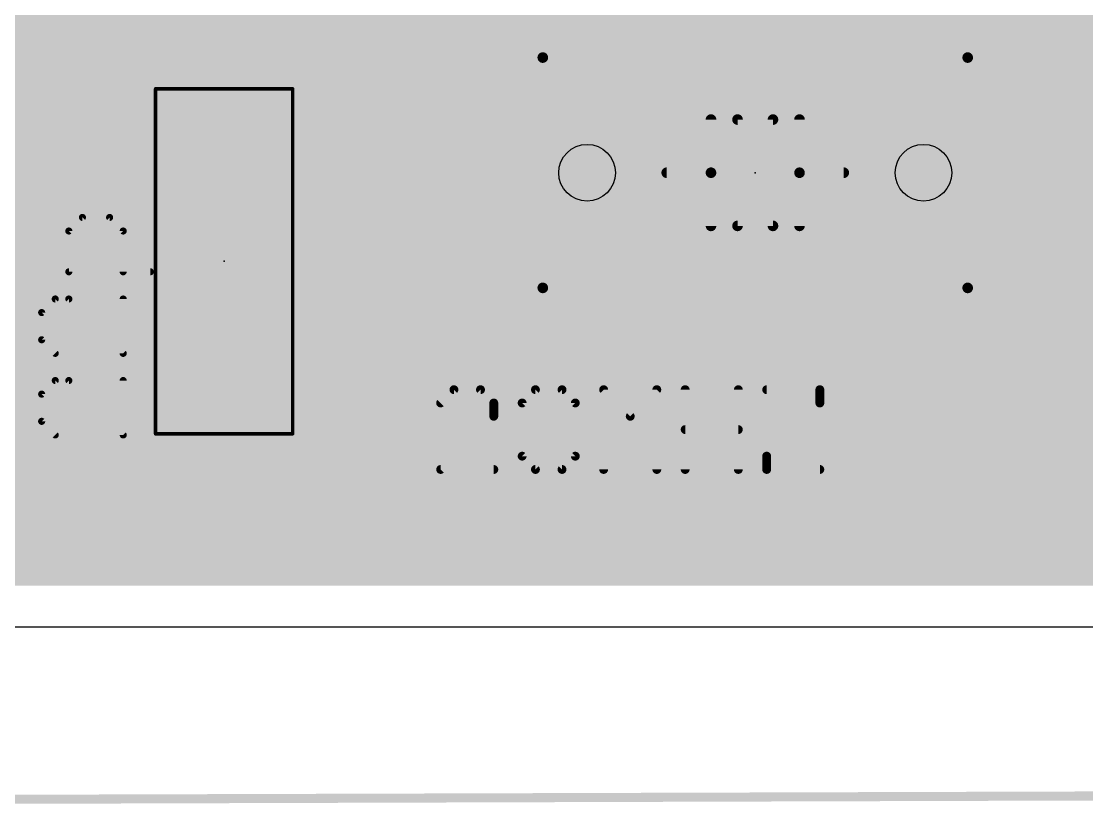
# Model space of a CAD drawing. Extents: x -4.6 to 54.3, y -4.7 to 51.3.
# Drawn here: x 4.08 to 19.36, y -2.71 to 8.52 of the extents above; entities that cross this region are included whole.
import ezdxf

# ---------------------------------------------------------------- set-up
doc = ezdxf.new("R2010")
doc.units = 0
for name, color, linetype in [('1', 22, 'CONTINUOUS'), ('16', 175, 'CONTINUOUS'), ('17', 82, 'CONTINUOUS'), ('20', 7, 'CONTINUOUS'), ('21', 253, 'CONTINUOUS'), ('23', 7, 'CONTINUOUS'), ('27', 253, 'CONTINUOUS'), ('30', 253, 'CONTINUOUS'), ('31', 253, 'CONTINUOUS'), ('39', 22, 'CONTINUOUS'), ('43', 82, 'CONTINUOUS'), ('44', 253, 'CONTINUOUS')]:
    doc.layers.add(name, color=color, linetype=linetype)

# ---------------------------------------------------------------- blocks, each defined once
blk = doc.blocks.new('RECT')
blk.add_solid([(-0.5, -0.5), (0.5, -0.5), (-0.5, 0.5), (0.5, 0.5)])
blk = doc.blocks.new('ROUNDP')
at = {"const_width": 0.5}
blk.add_lwpolyline([(0, -0.25, 1), (0, 0.25, 1), (0, -0.25)], format="xyb", dxfattribs=at)

msp = doc.modelspace()

# ---------------------------------------------------------------- linework, layer by layer
at = {"layer": '1'}
for points, const_width in [([(14.605, 6.35), (10.795, 10.16)], 0.4064), ([(14.8251, 6.8814), (11.9001, 9.8064)], 0.4064), ([(10.5749, 9.6286), (14.3849, 5.8186)], 0.4064), ([(12.0089, 7.2846), (10.1199, 9.1736)], 0.4064), ([(7.115, 6.48), (9.5885, 8.9535)], 0.4064), ([(8.255, 8.89), (7.62, 8.255)], 0.4064), ([(12.192, 6.35), (9.5885, 8.9535)], 0.4064), ([(10.7591, 8.5344), (11.6691, 8.5344)], 0.4064), ([(13.1721, 8.5344), (21.6441, 8.5344)], 0.4064), ([(4.445, 8.255), (3.81, 7.62)], 0.4064), ([(7.62, 8.255), (4.445, 8.255)], 0.4064), ([(8.2132, 6.8267), (9.5885, 8.202)], 0.4064), ([(9.5145, 8.128), (9.6625, 8.128)], 0.4064), ([(9.5885, 8.202), (11.2574, 6.5331)], 0.4064), ([(11.1655, 8.128), (12.0755, 8.128)], 0.4064), ([(13.5785, 8.128), (31.8536, 8.128)], 0.4064), ([(4.3414, 7.3999), (4.6651, 7.7236)], 0.4064), ([(4.6631, 7.7216), (7.6051, 7.7216)], 0.4064), ([(4.6651, 7.7236), (7.6071, 7.7236)], 0.4064), ([(5.9491, 7.6082), (5.7568, 7.4159)], 0.4064), ([(7.4917, 7.6082), (5.9491, 7.6082)], 0.4064), ([(7.6071, 7.7236), (7.4917, 7.6082)], 0.4064), ([(9.1081, 7.7216), (10.0689, 7.7216)], 0.4064), ([(11.5719, 7.7216), (12.4819, 7.7216)], 0.4064), ([(13.9849, 7.7216), (31.4, 7.7216)], 0.4064), ([(4.3414, 2.7601), (4.3414, 7.3999)], 0.4064), ([(4.3414, 7.3152), (5.7568, 7.3152)], 0.4064), ([(5.7568, 7.4159), (5.7568, 5.5441)], 0.4064), ([(8.7017, 7.3152), (10.4753, 7.3152)], 0.4064), ([(11.9783, 7.3152), (12.8883, 7.3152)], 0.4064), ([(14.3913, 7.3152), (20.9968, 7.3152)], 0.4064), ([(12.3779, 7.2846), (12.0089, 7.2846)], 0.4064), ([(12.7214, 7.1423), (12.3779, 7.2846)], 0.4064), ([(12.9843, 6.8794), (12.7214, 7.1423)], 0.4064), ([(16.4886, 7.1423), (16.2277, 6.8814)], 0.4064), ([(16.8321, 7.2846), (16.4886, 7.1423)], 0.4064), ([(17.2039, 7.2846), (16.8321, 7.2846)], 0.4064), ([(17.5474, 7.1423), (17.2039, 7.2846)], 0.4064), ([(17.6783, 7.0114), (17.5474, 7.1423)], 0.4064), ([(20.9968, 7.0114), (17.6783, 7.0114)], 0.4064), ([(4.3414, 6.9088), (5.7568, 6.9088)], 0.4064), ([(8.2953, 6.9088), (10.8817, 6.9088)], 0.4064), ([(12.9549, 6.9088), (13.2947, 6.9088)], 0.4064), ([(13.1266, 6.5359), (12.9843, 6.8794)], 0.4064), ([(14.7977, 6.9088), (16.2551, 6.9088)], 0.4064), ([(16.2277, 6.8814), (14.8251, 6.8814)], 0.4064), ([(8.2132, 5.5441), (8.2132, 6.8267)], 0.4064), ([(11.2574, 6.5331), (11.2574, 6.1641)], 0.4064), ([(13.1266, 6.1641), (13.1266, 6.5359)], 0.4064), ([(4.3414, 6.5024), (5.7568, 6.5024)], 0.4064), ([(6.985, 6.48), (7.115, 6.48)], 0.4064), ([(8.2132, 6.5024), (11.2574, 6.5024)], 0.4064), ([(13.1266, 6.5024), (13.7011, 6.5024)], 0.4064), ([(17.148, 6.48), (17.018, 6.35)], 0.4064), ([(22.225, 6.48), (17.148, 6.48)], 0.4064), ([(17.018, 6.35), (14.605, 6.35)], 0.4064), ([(4.3414, 6.096), (5.7568, 6.096)], 0.4064), ([(8.2132, 6.096), (11.2856, 6.096)], 0.4064), ([(11.2574, 6.1641), (11.3997, 5.8206)], 0.4064), ([(12.9843, 5.8206), (13.1266, 6.1641)], 0.4064), ([(13.0984, 6.096), (14.1075, 6.096)], 0.4064), ([(17.8103, 5.8206), (17.8633, 5.9486)], 0.4064), ([(17.8633, 5.9486), (20.9968, 5.9486)], 0.4064), ([(11.3997, 5.8206), (11.6626, 5.5577)], 0.4064), ([(12.7214, 5.5577), (12.9843, 5.8206)], 0.4064), ([(14.3849, 5.8186), (16.2277, 5.8186)], 0.4064), ([(16.2277, 5.8186), (16.4886, 5.5577)], 0.4064), ([(17.5474, 5.5577), (17.8103, 5.8206)], 0.4064), ([(4.3414, 5.6896), (5.7568, 5.6896)], 0.4064), ([(8.2132, 5.6896), (11.5307, 5.6896)], 0.4064), ([(12.8533, 5.6896), (16.3567, 5.6896)], 0.4064), ([(17.6793, 5.6896), (20.9968, 5.6896)], 0.4064), ([(5.7568, 5.5441), (5.9491, 5.3518)], 0.4064), ([(8.0209, 5.3518), (8.2132, 5.5441)], 0.4064), ([(11.6626, 5.5577), (12.0061, 5.4154)], 0.4064), ([(12.3779, 5.4154), (12.7214, 5.5577)], 0.4064), ([(16.4886, 5.5577), (16.8321, 5.4154)], 0.4064), ([(17.2039, 5.4154), (17.5474, 5.5577)], 0.4064), ([(5.9491, 5.3518), (8.0209, 5.3518)], 0.4064), ([(12.0061, 5.4154), (12.3779, 5.4154)], 0.4064), ([(16.8321, 5.4154), (17.2039, 5.4154)], 0.4064), ([(4.3414, 5.2832), (26.1938, 5.2832)], 0.4064), ([(4.3414, 4.8768), (6.008, 4.8768)], 0.4064), ([(5.9294, 4.8557), (5.8374, 4.8026)], 0.4064), ([(6.0319, 4.8832), (5.9294, 4.8557)], 0.4064), ([(6.7882, 4.8832), (6.0319, 4.8832)], 0.4064), ([(6.7882, 3.8768), (6.7882, 4.8832)], 0.4064), ([(6.7882, 4.8768), (7.1818, 4.8768)], 0.4064), ([(7.9381, 4.8832), (7.1818, 4.8832)], 0.4064), ([(7.1818, 4.8832), (7.1818, 3.8768)], 0.4064), ([(8.0406, 4.8557), (7.9381, 4.8832)], 0.4064), ([(7.962, 4.8768), (21.248, 4.8768)], 0.4064), ([(8.1326, 4.8026), (8.0406, 4.8557)], 0.4064), ([(5.7624, 4.7276), (5.7093, 4.6356)], 0.4064), ([(5.8374, 4.8026), (5.7624, 4.7276)], 0.4064), ([(8.2076, 4.7276), (8.1326, 4.8026)], 0.4064), ([(8.2607, 4.6356), (8.2076, 4.7276)], 0.4064), ([(5.7093, 4.6356), (5.6818, 4.5331)], 0.4064), ([(8.2882, 4.5331), (8.2607, 4.6356)], 0.4064), ([(4.3414, 4.4704), (5.6818, 4.4704)], 0.4064), ([(5.6818, 4.5331), (5.6818, 3.8768)], 0.4064), ([(6.7882, 4.4704), (7.1818, 4.4704)], 0.4064), ([(8.2882, 3.8768), (8.2882, 4.5331)], 0.4064), ([(8.2882, 4.4704), (20.9218, 4.4704)], 0.4064), ([(4.3414, 4.064), (5.6818, 4.064)], 0.4064), ([(6.7882, 4.064), (7.1818, 4.064)], 0.4064), ([(8.2882, 4.064), (20.9218, 4.064)], 0.4064), ([(5.6818, 3.8768), (6.7882, 3.8768)], 0.4064), ([(6.7882, 3.8768), (6.7882, 3.4832)], 0.4064), ([(7.1818, 3.8768), (6.7882, 3.8768)], 0.4064), ([(7.1818, 3.4832), (7.1818, 3.8768)], 0.4064), ([(7.1818, 3.8768), (8.2882, 3.8768)], 0.4064), ([(4.3414, 3.6576), (6.7882, 3.6576)], 0.4064), ([(7.1818, 3.6576), (22.0282, 3.6576)], 0.4064), ([(6.7882, 3.4832), (5.6818, 3.4832)], 0.4064), ([(5.6818, 3.4832), (5.6818, 2.8269)], 0.4064), ([(6.7882, 2.4768), (6.7882, 3.4832)], 0.4064), ([(6.7882, 3.4832), (7.1818, 3.4832)], 0.4064), ([(7.1818, 3.4832), (7.1818, 2.4768)], 0.4064), ([(8.2882, 3.4832), (7.1818, 3.4832)], 0.4064), ([(8.2882, 2.8269), (8.2882, 3.4832)], 0.4064), ([(4.3414, 3.2512), (5.6818, 3.2512)], 0.4064), ([(6.7882, 3.2512), (7.1818, 3.2512)], 0.4064), ([(8.2882, 3.2512), (20.9218, 3.2512)], 0.4064), ([(4.3414, 2.8448), (5.6818, 2.8448)], 0.4064), ([(4.6651, 2.4364), (4.3414, 2.7601)], 0.4064), ([(5.6818, 2.8269), (5.7093, 2.7244)], 0.4064), ([(5.7093, 2.7244), (5.7624, 2.6324)], 0.4064), ([(6.7882, 2.8448), (7.1818, 2.8448)], 0.4064), ([(8.2076, 2.6324), (8.2607, 2.7244)], 0.4064), ([(8.2607, 2.7244), (8.2882, 2.8269)], 0.4064), ([(8.2882, 2.8448), (20.9218, 2.8448)], 0.4064), ([(5.7624, 2.6324), (5.8374, 2.5574)], 0.4064), ([(5.8374, 2.5574), (5.9294, 2.5043)], 0.4064), ([(8.0406, 2.5043), (8.1326, 2.5574)], 0.4064), ([(8.1326, 2.5574), (8.2076, 2.6324)], 0.4064), ([(3.81, 2.54), (4.445, 1.905)], 0.4064), ([(4.6631, 2.4384), (30.2619, 2.4384)], 0.4064), ([(30.2599, 2.4364), (4.6651, 2.4364)], 0.4064), ([(5.9294, 2.5043), (6.0319, 2.4768)], 0.4064), ([(6.0319, 2.4768), (6.7882, 2.4768)], 0.4064), ([(7.1818, 2.4768), (7.9381, 2.4768)], 0.4064), ([(7.9381, 2.4768), (8.0406, 2.5043)], 0.4064), ([(4.445, 1.905), (30.48, 1.905)], 0.4064), ([(3.81, 1.27), (33.655, 1.27)], 0.4064), ([(3.5899, 0.7386), (33.8751, 0.7386)], 0.4064), ([(51.435, 0.635), (0.635, 0.635)], 0.4064), ([(0.0076, -2.6453), (52.0776, -2.4853)], 0.13)]:
    msp.add_lwpolyline(points, dxfattribs=dict(at, const_width=const_width))
at = {"layer": '1', "const_width": 0.2032}
for points in [[(10.7591, 8.636, 1), (10.7591, 8.4328)], [(11.6691, 8.4328, 1), (11.6691, 8.636)], [(13.1721, 8.636, 1), (13.1721, 8.4328)], [(4.445, 8.3566, 1), (4.445, 8.1534)], [(4.5168, 8.1832, 1), (4.3732, 8.3268)], [(7.5482, 8.3268, 1), (7.6918, 8.1832)], [(7.62, 8.1534, 1), (7.62, 8.3566)], [(9.5145, 8.2296, 1), (9.5145, 8.0264)], [(9.6603, 8.2738, 1), (9.5167, 8.1301)], [(9.6603, 8.1301, 1), (9.5167, 8.2738)], [(9.6625, 8.0264, 1), (9.6625, 8.2296)], [(11.1655, 8.2296, 1), (11.1655, 8.0264)], [(12.0755, 8.0264, 1), (12.0755, 8.2296)], [(13.5785, 8.2296, 1), (13.5785, 8.0264)], [(4.6631, 7.8232, 1), (4.6631, 7.62)], [(4.6651, 7.8252, 1), (4.6651, 7.622)], [(4.737, 7.6518, 1), (4.5933, 7.7954)], [(5.9491, 7.7098, 1), (5.9491, 7.5066)], [(6.0209, 7.5364, 1), (5.8772, 7.68)], [(7.4917, 7.5066, 1), (7.4917, 7.7098)], [(7.6789, 7.6518, 1), (7.5352, 7.7954)], [(7.6051, 7.62, 1), (7.6051, 7.8232)], [(7.6071, 7.622, 1), (7.6071, 7.8252)], [(9.1081, 7.8232, 1), (9.1081, 7.62)], [(10.0689, 7.62, 1), (10.0689, 7.8232)], [(11.5719, 7.8232, 1), (11.5719, 7.62)], [(12.4819, 7.62, 1), (12.4819, 7.8232)], [(13.9849, 7.8232, 1), (13.9849, 7.62)], [(7.4198, 7.68, 1), (7.5635, 7.5364)], [(4.443, 7.3999, 1), (4.2398, 7.3999)], [(4.2696, 7.4717, 1), (4.4132, 7.328)], [(4.3414, 7.4168, 1), (4.3414, 7.2136)], [(5.8584, 7.4159, 1), (5.6552, 7.4159)], [(5.685, 7.4878, 1), (5.8286, 7.3441)], [(5.7568, 7.2136, 1), (5.7568, 7.4168)], [(8.7017, 7.4168, 1), (8.7017, 7.2136)], [(10.4753, 7.2136, 1), (10.4753, 7.4168)], [(11.9783, 7.4168, 1), (11.9783, 7.2136)], [(12.8883, 7.2136, 1), (12.8883, 7.4168)], [(14.3913, 7.4168, 1), (14.3913, 7.2136)], [(12.0089, 7.3862, 1), (12.0089, 7.183)], [(11.9371, 7.2128, 1), (12.0808, 7.3564)], [(12.4168, 7.3785, 1), (12.339, 7.1907)], [(12.3779, 7.183, 1), (12.3779, 7.3862)], [(12.7932, 7.2142, 1), (12.6496, 7.0705)], [(12.6825, 7.0484, 1), (12.7603, 7.2362)], [(16.4497, 7.2362, 1), (16.5275, 7.0484)], [(16.5604, 7.0705, 1), (16.4167, 7.2142)], [(16.8321, 7.3862, 1), (16.8321, 7.183)], [(16.871, 7.1907, 1), (16.7932, 7.3785)], [(17.2428, 7.3785, 1), (17.165, 7.1907)], [(17.2039, 7.183, 1), (17.2039, 7.3862)], [(17.6192, 7.2142, 1), (17.4756, 7.0705)], [(17.5085, 7.0484, 1), (17.5863, 7.2362)], [(17.6783, 7.113, 1), (17.6783, 6.9098)], [(17.6065, 6.9396, 1), (17.7502, 7.0832)], [(4.3414, 7.0104, 1), (4.3414, 6.8072)], [(5.7568, 6.8072, 1), (5.7568, 7.0104)], [(8.2953, 7.0104, 1), (8.2953, 6.8072)], [(10.8817, 6.8072, 1), (10.8817, 7.0104)], [(12.9549, 7.0104, 1), (12.9549, 6.8072)], [(13.0782, 6.9183, 1), (12.8904, 6.8405)], [(12.9125, 6.8076, 1), (13.0562, 6.9512)], [(13.2947, 6.8072, 1), (13.2947, 7.0104)], [(14.7977, 7.0104, 1), (14.7977, 6.8072)], [(14.8251, 6.983, 1), (14.8251, 6.7798)], [(14.7533, 6.8096, 1), (14.897, 6.9532)], [(16.1558, 6.9532, 1), (16.2995, 6.8096)], [(16.2277, 6.7798, 1), (16.2277, 6.983)], [(16.2551, 6.8072, 1), (16.2551, 7.0104)], [(8.3148, 6.8267, 1), (8.1116, 6.8267)], [(8.1414, 6.8985, 1), (8.285, 6.7548)], [(11.359, 6.5331, 1), (11.1558, 6.5331)], [(13.2282, 6.5359, 1), (13.025, 6.5359)], [(4.3414, 6.604, 1), (4.3414, 6.4008)], [(5.7568, 6.4008, 1), (5.7568, 6.604)], [(6.985, 6.5816, 1), (6.985, 6.3784)], [(7.0432, 6.5518, 1), (7.1868, 6.4082)], [(7.115, 6.3784, 1), (7.115, 6.5816)], [(8.2132, 6.604, 1), (8.2132, 6.4008)], [(11.1856, 6.4612, 1), (11.3292, 6.6049)], [(11.2574, 6.4008, 1), (11.2574, 6.604)], [(13.1266, 6.604, 1), (13.1266, 6.4008)], [(13.0327, 6.497, 1), (13.2205, 6.5748)], [(13.7011, 6.4008, 1), (13.7011, 6.604)], [(17.148, 6.5816, 1), (17.148, 6.3784)], [(17.2198, 6.4082, 1), (17.0762, 6.5518)], [(12.1202, 6.2782, 1), (12.2638, 6.4218)], [(14.605, 6.4516, 1), (14.605, 6.2484)], [(14.5332, 6.2782, 1), (14.6768, 6.4218)], [(16.9462, 6.4218, 1), (17.0898, 6.2782)], [(17.018, 6.2484, 1), (17.018, 6.4516)], [(4.3414, 6.1976, 1), (4.3414, 5.9944)], [(5.7568, 5.9944, 1), (5.7568, 6.1976)], [(8.2132, 6.1976, 1), (8.2132, 5.9944)], [(11.3513, 6.203, 1), (11.1635, 6.1252)], [(11.2856, 5.9944, 1), (11.2856, 6.1976)], [(13.0984, 6.1976, 1), (13.0984, 5.9944)], [(13.2205, 6.1252, 1), (13.0327, 6.203)], [(14.1075, 5.9944, 1), (14.1075, 6.1976)], [(11.1558, 6.1641, 1), (11.359, 6.1641)], [(13.025, 6.1641, 1), (13.2282, 6.1641)], [(17.8633, 6.0502, 1), (17.8633, 5.847)], [(17.9572, 5.9097, 1), (17.7695, 5.9875)], [(11.4715, 5.8924, 1), (11.3278, 5.7487)], [(11.3058, 5.7817, 1), (11.4936, 5.8595)], [(12.8904, 5.8595, 1), (13.0782, 5.7817)], [(13.0562, 5.7487, 1), (12.9125, 5.8924)], [(14.3849, 5.9202, 1), (14.3849, 5.717)], [(14.313, 5.7468, 1), (14.4567, 5.8904)], [(16.2995, 5.8904, 1), (16.1558, 5.7468)], [(16.2277, 5.717, 1), (16.2277, 5.9202)], [(17.7164, 5.8595, 1), (17.9042, 5.7817)], [(17.8822, 5.7487, 1), (17.7385, 5.8924)], [(4.3414, 5.7912, 1), (4.3414, 5.588)], [(5.7568, 5.588, 1), (5.7568, 5.7912)], [(8.2132, 5.7912, 1), (8.2132, 5.588)], [(11.5307, 5.588, 1), (11.5307, 5.7912)], [(12.8533, 5.7912, 1), (12.8533, 5.588)], [(16.3567, 5.588, 1), (16.3567, 5.7912)], [(17.6793, 5.7912, 1), (17.6793, 5.588)], [(5.8286, 5.6159, 1), (5.685, 5.4722)], [(8.285, 5.4722, 1), (8.1414, 5.6159)], [(11.7015, 5.6516, 1), (11.6237, 5.4638)], [(11.5907, 5.4858, 1), (11.7344, 5.6295)], [(12.6496, 5.6295, 1), (12.7932, 5.4858)], [(12.7603, 5.4638, 1), (12.6825, 5.6516)], [(16.5275, 5.6516, 1), (16.4497, 5.4638)], [(16.4167, 5.4858, 1), (16.5604, 5.6295)], [(17.4756, 5.6295, 1), (17.6192, 5.4858)], [(17.5863, 5.4638, 1), (17.5085, 5.6516)], [(5.6552, 5.5441, 1), (5.8584, 5.5441)], [(5.9491, 5.4534, 1), (5.9491, 5.2502)], [(5.8772, 5.28, 1), (6.0209, 5.4236)], [(7.9491, 5.4236, 1), (8.0928, 5.28)], [(8.0209, 5.2502, 1), (8.0209, 5.4534)], [(8.1116, 5.5441, 1), (8.3148, 5.5441)], [(12.0061, 5.517, 1), (12.0061, 5.3138)], [(11.9672, 5.3215, 1), (12.045, 5.5093)], [(12.339, 5.5093, 1), (12.4168, 5.3215)], [(12.3779, 5.3138, 1), (12.3779, 5.517)], [(16.8321, 5.517, 1), (16.8321, 5.3138)], [(16.7932, 5.3215, 1), (16.871, 5.5093)], [(17.165, 5.5093, 1), (17.2428, 5.3215)], [(17.2039, 5.3138, 1), (17.2039, 5.517)], [(4.3414, 5.3848, 1), (4.3414, 5.1816)], [(4.3414, 4.9784, 1), (4.3414, 4.7752)], [(5.9031, 4.9539, 1), (5.9557, 4.7576)], [(5.9802, 4.7677, 1), (5.8786, 4.9437)], [(6.0319, 4.9848, 1), (6.0319, 4.7816)], [(6.0582, 4.7851, 1), (6.0056, 4.9813)], [(6.008, 4.7752, 1), (6.008, 4.9784)], [(6.8898, 4.8832, 1), (6.6866, 4.8832)], [(6.7882, 4.9784, 1), (6.7882, 4.7752)], [(6.7882, 4.7816, 1), (6.7882, 4.9848)], [(7.1818, 4.9848, 1), (7.1818, 4.7816)], [(7.2834, 4.8832, 1), (7.0802, 4.8832)], [(7.1818, 4.7752, 1), (7.1818, 4.9784)], [(7.9644, 4.9813, 1), (7.9118, 4.7851)], [(7.962, 4.9784, 1), (7.962, 4.7752)], [(7.9381, 4.7816, 1), (7.9381, 4.9848)], [(8.0914, 4.9437, 1), (7.9898, 4.7677)], [(8.0143, 4.7576, 1), (8.0669, 4.9539)], [(5.6905, 4.7994, 1), (5.8342, 4.6557)], [(5.8503, 4.6768, 1), (5.6744, 4.7784)], [(5.7866, 4.8906, 1), (5.8882, 4.7146)], [(5.9093, 4.7308, 1), (5.7656, 4.8745)], [(8.2044, 4.8745, 1), (8.0607, 4.7308)], [(8.0818, 4.7146, 1), (8.1834, 4.8906)], [(8.2956, 4.7784, 1), (8.1196, 4.6768)], [(8.1358, 4.6557, 1), (8.2795, 4.7994)], [(5.6213, 4.6864, 1), (5.7973, 4.5848)], [(5.8074, 4.6093, 1), (5.6111, 4.6619)], [(8.3589, 4.6619, 1), (8.1626, 4.6093)], [(8.1727, 4.5848, 1), (8.3487, 4.6864)], [(4.3414, 4.572, 1), (4.3414, 4.3688)], [(5.7834, 4.5331, 1), (5.5802, 4.5331)], [(5.5837, 4.5594, 1), (5.7799, 4.5068)], [(5.6818, 4.3688, 1), (5.6818, 4.572)], [(6.7882, 4.572, 1), (6.7882, 4.3688)], [(7.1818, 4.3688, 1), (7.1818, 4.572)], [(8.3898, 4.5331, 1), (8.1866, 4.5331)], [(8.2882, 4.572, 1), (8.2882, 4.3688)], [(8.1901, 4.5068, 1), (8.3863, 4.5594)], [(4.3414, 4.1656, 1), (4.3414, 3.9624)], [(5.6818, 3.9624, 1), (5.6818, 4.1656)], [(6.7882, 4.1656, 1), (6.7882, 3.9624)], [(7.1818, 3.9624, 1), (7.1818, 4.1656)], [(8.2882, 4.1656, 1), (8.2882, 3.9624)], [(5.6818, 3.9784, 1), (5.6818, 3.7752)], [(5.5802, 3.8768, 1), (5.7834, 3.8768)], [(6.8898, 3.8768, 1), (6.6866, 3.8768)], [(6.7882, 3.9784, 1), (6.7882, 3.7752)], [(6.6866, 3.8768, 1), (6.8898, 3.8768)], [(6.7882, 3.7752, 1), (6.7882, 3.9784)], [(7.2834, 3.8768, 1), (7.0802, 3.8768)], [(7.1818, 3.9784, 1), (7.1818, 3.7752)], [(7.0802, 3.8768, 1), (7.2834, 3.8768)], [(7.1818, 3.7752, 1), (7.1818, 3.9784)], [(8.1866, 3.8768, 1), (8.3898, 3.8768)], [(8.2882, 3.7752, 1), (8.2882, 3.9784)], [(4.3414, 3.7592, 1), (4.3414, 3.556)], [(6.7882, 3.556, 1), (6.7882, 3.7592)], [(7.1818, 3.7592, 1), (7.1818, 3.556)], [(5.6818, 3.5848, 1), (5.6818, 3.3816)], [(5.7834, 3.4832, 1), (5.5802, 3.4832)], [(6.8898, 3.4832, 1), (6.6866, 3.4832)], [(6.7882, 3.5848, 1), (6.7882, 3.3816)], [(6.7882, 3.3816, 1), (6.7882, 3.5848)], [(7.2834, 3.4832, 1), (7.0802, 3.4832)], [(7.1818, 3.5848, 1), (7.1818, 3.3816)], [(7.1818, 3.3816, 1), (7.1818, 3.5848)], [(8.3898, 3.4832, 1), (8.1866, 3.4832)], [(8.2882, 3.3816, 1), (8.2882, 3.5848)], [(6.6866, 3.4832, 1), (6.8898, 3.4832)], [(7.0802, 3.4832, 1), (7.2834, 3.4832)], [(4.3414, 3.3528, 1), (4.3414, 3.1496)], [(5.6818, 3.1496, 1), (5.6818, 3.3528)], [(6.7882, 3.3528, 1), (6.7882, 3.1496)], [(7.1818, 3.1496, 1), (7.1818, 3.3528)], [(8.2882, 3.3528, 1), (8.2882, 3.1496)], [(4.3414, 2.9464, 1), (4.3414, 2.7432)], [(4.4132, 2.832, 1), (4.2696, 2.6883)], [(5.7799, 2.8532, 1), (5.5837, 2.8006)], [(5.5802, 2.8269, 1), (5.7834, 2.8269)], [(5.7973, 2.7752, 1), (5.6213, 2.6736)], [(5.6818, 2.7432, 1), (5.6818, 2.9464)], [(6.7882, 2.9464, 1), (6.7882, 2.7432)], [(7.1818, 2.7432, 1), (7.1818, 2.9464)], [(8.3487, 2.6736, 1), (8.1727, 2.7752)], [(8.2882, 2.9464, 1), (8.2882, 2.7432)], [(8.1866, 2.8269, 1), (8.3898, 2.8269)], [(8.3863, 2.8006, 1), (8.1901, 2.8532)], [(4.2398, 2.7601, 1), (4.443, 2.7601)], [(5.6111, 2.6981, 1), (5.8074, 2.7507)], [(5.8342, 2.7043, 1), (5.6905, 2.5606)], [(5.6744, 2.5816, 1), (5.8503, 2.6832)], [(5.8882, 2.6453, 1), (5.7866, 2.4694)], [(8.1834, 2.4694, 1), (8.0818, 2.6453)], [(8.1196, 2.6832, 1), (8.2956, 2.5816)], [(8.2795, 2.5606, 1), (8.1358, 2.7043)], [(8.1626, 2.7507, 1), (8.3589, 2.6981)], [(4.6631, 2.54, 1), (4.6631, 2.3368)], [(4.6651, 2.538, 1), (4.6651, 2.3348)], [(4.5933, 2.3646, 1), (4.737, 2.5082)], [(5.7656, 2.4855, 1), (5.9093, 2.6292)], [(5.9557, 2.6024, 1), (5.9031, 2.4061)], [(5.8786, 2.4163, 1), (5.9802, 2.5923)], [(6.0319, 2.5784, 1), (6.0319, 2.3752)], [(6.0056, 2.3787, 1), (6.0582, 2.5749)], [(6.7882, 2.3752, 1), (6.7882, 2.5784)], [(7.1818, 2.5784, 1), (7.1818, 2.3752)], [(7.9118, 2.5749, 1), (7.9644, 2.3787)], [(7.9381, 2.3752, 1), (7.9381, 2.5784)], [(7.9898, 2.5923, 1), (8.0914, 2.4163)], [(8.0669, 2.4061, 1), (8.0143, 2.6024)], [(8.0607, 2.6292, 1), (8.2044, 2.4855)], [(6.6866, 2.4768, 1), (6.8898, 2.4768)], [(7.0802, 2.4768, 1), (7.2834, 2.4768)], [(4.445, 2.0066, 1), (4.445, 1.8034)], [(4.3732, 1.8332, 1), (4.5168, 1.9768)]]:
    msp.add_lwpolyline(points, format="xyb", dxfattribs=at)
at = {"layer": '16', "const_width": 0.4064}
for points in [[(0.635, 8.5344), (21.6441, 8.5344)], [(0.635, 8.128), (30.2365, 8.128)], [(0.635, 7.7216), (29.8301, 7.7216)], [(0.635, 7.3152), (29.4237, 7.3152)], [(11.6626, 7.1423), (11.3997, 6.8794)], [(12.0061, 7.2846), (11.6626, 7.1423)], [(12.3779, 7.2846), (12.0061, 7.2846)], [(12.7214, 7.1423), (12.3779, 7.2846)], [(12.9843, 6.8794), (12.7214, 7.1423)], [(16.4886, 7.1423), (16.2257, 6.8794)], [(16.8321, 7.2846), (16.4886, 7.1423)], [(17.2039, 7.2846), (16.8321, 7.2846)], [(17.5474, 7.1423), (17.2039, 7.2846)], [(17.8103, 6.8794), (17.5474, 7.1423)], [(0.635, 6.9088), (11.4291, 6.9088)], [(11.3997, 6.8794), (11.2574, 6.5359)], [(12.9549, 6.9088), (16.2551, 6.9088)], [(13.1266, 6.5359), (12.9843, 6.8794)], [(16.2257, 6.8794), (16.0834, 6.5359)], [(17.7809, 6.9088), (29.3136, 6.9088)], [(17.9526, 6.5359), (17.8103, 6.8794)], [(11.2574, 6.5359), (11.2574, 6.1641)], [(13.1266, 6.1641), (13.1266, 6.5359)], [(16.0834, 6.5359), (16.0834, 6.1641)], [(17.9526, 6.1641), (17.9526, 6.5359)], [(0.635, 6.5024), (11.2574, 6.5024)], [(13.1266, 6.5024), (16.0834, 6.5024)], [(17.9526, 6.5024), (26.4505, 6.5024)], [(0.635, 6.096), (11.2856, 6.096)], [(11.2574, 6.1641), (11.3997, 5.8206)], [(12.9843, 5.8206), (13.1266, 6.1641)], [(13.0984, 6.096), (16.1116, 6.096)], [(16.0834, 6.1641), (16.2257, 5.8206)], [(17.8103, 5.8206), (17.9526, 6.1641)], [(17.9244, 6.096), (26.2367, 6.096)], [(11.3997, 5.8206), (11.6626, 5.5577)], [(12.7214, 5.5577), (12.9843, 5.8206)], [(16.2257, 5.8206), (16.4886, 5.5577)], [(17.5474, 5.5577), (17.8103, 5.8206)], [(0.635, 5.6896), (11.5307, 5.6896)], [(12.8533, 5.6896), (16.3567, 5.6896)], [(17.6793, 5.6896), (26.1938, 5.6896)], [(11.6626, 5.5577), (12.0061, 5.4154)], [(12.3779, 5.4154), (12.7214, 5.5577)], [(16.4886, 5.5577), (16.8321, 5.4154)], [(17.2039, 5.4154), (17.5474, 5.5577)], [(12.0061, 5.4154), (12.3779, 5.4154)], [(16.8321, 5.4154), (17.2039, 5.4154)], [(0.635, 5.2832), (26.1938, 5.2832)], [(0.635, 4.8768), (26.1938, 4.8768)], [(0.635, 4.4704), (26.1938, 4.4704)], [(0.635, 4.064), (26.2367, 4.064)], [(0.635, 3.6576), (26.4505, 3.6576)], [(0.635, 3.2512), (31.8536, 3.2512)], [(0.635, 2.8448), (31.8536, 2.8448)], [(0.635, 2.4384), (31.8536, 2.4384)], [(0.635, 2.032), (32.1415, 2.032)], [(0.635, 1.6256), (32.5479, 1.6256)], [(0.635, 1.2192), (51.435, 1.2192)], [(0.635, 0.8128), (51.435, 0.8128)], [(51.435, 0.635), (0.635, 0.635)]]:
    msp.add_lwpolyline(points, dxfattribs=at)
at = {"layer": '16', "const_width": 0.2032}
for points in [[(11.6237, 7.2362, 1), (11.7015, 7.0484)], [(11.7344, 7.0705, 1), (11.5907, 7.2142)], [(12.0061, 7.3862, 1), (12.0061, 7.183)], [(12.045, 7.1907, 1), (11.9672, 7.3785)], [(12.4168, 7.3785, 1), (12.339, 7.1907)], [(12.3779, 7.183, 1), (12.3779, 7.3862)], [(12.7932, 7.2142, 1), (12.6496, 7.0705)], [(12.6825, 7.0484, 1), (12.7603, 7.2362)], [(16.4497, 7.2362, 1), (16.5275, 7.0484)], [(16.5604, 7.0705, 1), (16.4167, 7.2142)], [(16.8321, 7.3862, 1), (16.8321, 7.183)], [(16.871, 7.1907, 1), (16.7932, 7.3785)], [(17.2428, 7.3785, 1), (17.165, 7.1907)], [(17.2039, 7.183, 1), (17.2039, 7.3862)], [(17.6192, 7.2142, 1), (17.4756, 7.0705)], [(17.5085, 7.0484, 1), (17.5863, 7.2362)], [(11.3278, 6.9512, 1), (11.4715, 6.8076)], [(11.4936, 6.8405, 1), (11.3058, 6.9183)], [(11.4291, 6.8072, 1), (11.4291, 7.0104)], [(12.9549, 7.0104, 1), (12.9549, 6.8072)], [(13.0782, 6.9183, 1), (12.8904, 6.8405)], [(12.9125, 6.8076, 1), (13.0562, 6.9512)], [(16.1538, 6.9512, 1), (16.2975, 6.8076)], [(16.3196, 6.8405, 1), (16.1318, 6.9183)], [(16.2551, 6.8072, 1), (16.2551, 7.0104)], [(17.7809, 7.0104, 1), (17.7809, 6.8072)], [(17.9042, 6.9183, 1), (17.7164, 6.8405)], [(17.7385, 6.8076, 1), (17.8822, 6.9512)], [(11.359, 6.5359, 1), (11.1558, 6.5359)], [(13.2282, 6.5359, 1), (13.025, 6.5359)], [(16.185, 6.5359, 1), (15.9818, 6.5359)], [(18.0542, 6.5359, 1), (17.851, 6.5359)], [(11.1635, 6.5748, 1), (11.3513, 6.497)], [(11.2574, 6.4008, 1), (11.2574, 6.604)], [(13.1266, 6.604, 1), (13.1266, 6.4008)], [(13.0327, 6.497, 1), (13.2205, 6.5748)], [(15.9895, 6.5748, 1), (16.1773, 6.497)], [(16.0834, 6.4008, 1), (16.0834, 6.604)], [(17.9526, 6.604, 1), (17.9526, 6.4008)], [(17.8587, 6.497, 1), (18.0465, 6.5748)], [(11.3513, 6.203, 1), (11.1635, 6.1252)], [(11.2856, 5.9944, 1), (11.2856, 6.1976)], [(13.0984, 6.1976, 1), (13.0984, 5.9944)], [(13.2205, 6.1252, 1), (13.0327, 6.203)], [(16.1773, 6.203, 1), (15.9895, 6.1252)], [(16.1116, 5.9944, 1), (16.1116, 6.1976)], [(17.9244, 6.1976, 1), (17.9244, 5.9944)], [(18.0465, 6.1252, 1), (17.8587, 6.203)], [(11.1558, 6.1641, 1), (11.359, 6.1641)], [(13.025, 6.1641, 1), (13.2282, 6.1641)], [(15.9818, 6.1641, 1), (16.185, 6.1641)], [(17.851, 6.1641, 1), (18.0542, 6.1641)], [(11.4715, 5.8924, 1), (11.3278, 5.7487)], [(11.3058, 5.7817, 1), (11.4936, 5.8595)], [(12.8904, 5.8595, 1), (13.0782, 5.7817)], [(13.0562, 5.7487, 1), (12.9125, 5.8924)], [(16.2975, 5.8924, 1), (16.1538, 5.7487)], [(16.1318, 5.7817, 1), (16.3196, 5.8595)], [(17.7164, 5.8595, 1), (17.9042, 5.7817)], [(17.8822, 5.7487, 1), (17.7385, 5.8924)], [(11.5307, 5.588, 1), (11.5307, 5.7912)], [(12.8533, 5.7912, 1), (12.8533, 5.588)], [(16.3567, 5.588, 1), (16.3567, 5.7912)], [(17.6793, 5.7912, 1), (17.6793, 5.588)], [(11.7015, 5.6516, 1), (11.6237, 5.4638)], [(11.5907, 5.4858, 1), (11.7344, 5.6295)], [(12.6496, 5.6295, 1), (12.7932, 5.4858)], [(12.7603, 5.4638, 1), (12.6825, 5.6516)], [(16.5275, 5.6516, 1), (16.4497, 5.4638)], [(16.4167, 5.4858, 1), (16.5604, 5.6295)], [(17.4756, 5.6295, 1), (17.6192, 5.4858)], [(17.5863, 5.4638, 1), (17.5085, 5.6516)], [(12.0061, 5.517, 1), (12.0061, 5.3138)], [(11.9672, 5.3215, 1), (12.045, 5.5093)], [(12.339, 5.5093, 1), (12.4168, 5.3215)], [(12.3779, 5.3138, 1), (12.3779, 5.517)], [(16.8321, 5.517, 1), (16.8321, 5.3138)], [(16.7932, 5.3215, 1), (16.871, 5.5093)], [(17.165, 5.5093, 1), (17.2428, 5.3215)], [(17.2039, 5.3138, 1), (17.2039, 5.517)]]:
    msp.add_lwpolyline(points, format="xyb", dxfattribs=at)
at = {"layer": '20'}
msp.add_line((0, -0.16), (52.03, -0.16), dxfattribs=at)
at = {"layer": '21'}
for points, const_width in [([(11.557, 8.509, 1), (11.557, 4.191)], 0.4064), ([(11.557, 8.6106, 1), (11.557, 8.4074)], 0.2032), ([(11.557, 8.4074, 1), (11.557, 8.6106)], 0.2032), ([(17.653, 4.191, 1), (17.653, 8.509)], 0.4064), ([(17.653, 8.6106, 1), (17.653, 8.4074)], 0.2032), ([(17.653, 8.4074, 1), (17.653, 8.6106)], 0.2032), ([(11.557, 8.001, 1), (11.557, 4.699)], 0.1524), ([(11.557, 8.0391, 1), (11.557, 7.9629)], 0.0762), ([(11.557, 7.9629, 1), (11.557, 8.0391)], 0.0762), ([(17.653, 4.699, 1), (17.653, 8.001)], 0.1524), ([(17.653, 8.0391, 1), (17.653, 7.9629)], 0.0762), ([(17.653, 7.9629, 1), (17.653, 8.0391)], 0.0762), ([(14.0081, 7.112, 1), (13.9319, 7.112)], 0.0762), ([(14.3891, 7.112, 1), (14.3129, 7.112)], 0.0762), ([(14.351, 7.1501, 1), (14.351, 7.0739)], 0.0762), ([(14.8971, 7.112, 1), (14.8209, 7.112)], 0.0762), ([(14.859, 7.0739, 1), (14.859, 7.1501)], 0.0762), ([(15.2781, 7.112, 1), (15.2019, 7.112)], 0.0762), ([(13.335, 6.3881, 1), (13.335, 6.3119)], 0.0762), ([(14.0081, 6.35, 1), (13.9319, 6.35)], 0.0762), ([(13.97, 6.3119, 1), (13.97, 6.3881)], 0.0762), ([(15.2781, 6.35, 1), (15.2019, 6.35)], 0.0762), ([(15.24, 6.3881, 1), (15.24, 6.3119)], 0.0762), ([(15.875, 6.3119, 1), (15.875, 6.3881)], 0.0762), ([(13.9319, 6.35, 1), (14.0081, 6.35)], 0.0762), ([(15.2019, 6.35, 1), (15.2781, 6.35)], 0.0762), ([(14.351, 5.6261, 1), (14.351, 5.5499)], 0.0762), ([(14.859, 5.5499, 1), (14.859, 5.6261)], 0.0762), ([(13.9319, 5.588, 1), (14.0081, 5.588)], 0.0762), ([(14.3129, 5.588, 1), (14.3891, 5.588)], 0.0762), ([(14.8209, 5.588, 1), (14.8971, 5.588)], 0.0762), ([(15.2019, 5.588, 1), (15.2781, 5.588)], 0.0762), ([(11.557, 4.7371, 1), (11.557, 4.6609)], 0.0762), ([(11.557, 4.6609, 1), (11.557, 4.7371)], 0.0762), ([(17.653, 4.7371, 1), (17.653, 4.6609)], 0.0762), ([(17.653, 4.6609, 1), (17.653, 4.7371)], 0.0762), ([(11.557, 4.2926, 1), (11.557, 4.0894)], 0.2032), ([(11.557, 4.0894, 1), (11.557, 4.2926)], 0.2032), ([(17.653, 4.2926, 1), (17.653, 4.0894)], 0.2032), ([(17.653, 4.0894, 1), (17.653, 4.2926)], 0.2032)]:
    msp.add_lwpolyline(points, format="xyb", dxfattribs=dict(at, const_width=const_width))
for points, const_width in [([(17.653, 8.509), (11.557, 8.509)], 0.4064), ([(17.653, 8.001), (11.557, 8.001)], 0.1524), ([(13.97, 6.35), (13.97, 7.112)], 0.1524), ([(14.351, 5.588), (14.351, 7.112)], 0.1524), ([(14.351, 7.112), (14.859, 7.112)], 0.1524), ([(14.859, 7.112), (14.859, 5.588)], 0.1524), ([(15.24, 6.35), (15.24, 7.112)], 0.1524), ([(13.97, 6.35), (13.335, 6.35)], 0.1524), ([(13.97, 5.588), (13.97, 6.35)], 0.1524), ([(15.24, 5.588), (15.24, 6.35)], 0.1524), ([(15.24, 6.35), (15.875, 6.35)], 0.1524), ([(14.859, 5.588), (14.351, 5.588)], 0.1524), ([(11.557, 4.699), (17.653, 4.699)], 0.1524), ([(17.653, 4.191), (11.557, 4.191)], 0.4064)]:
    msp.add_lwpolyline(points, dxfattribs=dict(at, const_width=const_width))
at = {"layer": '23'}
for p in [(14.605, 6.35), (6.985, 5.08)]:
    msp.add_point(p, dxfattribs=at)
at = {"layer": '27'}
for points, const_width in [([(4.7576, 5.5143), (4.9525, 5.7092)], 0.1016), ([(4.9525, 5.7092), (5.3423, 5.7092)], 0.1016), ([(5.3423, 5.7092), (5.5372, 5.5143)], 0.1016), ([(4.7576, 4.9296), (4.7576, 5.5143)], 0.1016), ([(5.5372, 5.5143), (5.5372, 4.9296)], 0.1016), ([(5.927, 4.9296), (4.7576, 4.9296)], 0.1016), ([(4.5627, 4.5398), (4.3678, 4.3449)], 0.1016), ([(4.7576, 4.5398), (4.5627, 4.5398)], 0.1016), ([(5.5372, 3.7602), (4.7576, 4.5398)], 0.1016), ([(5.5372, 4.5398), (5.5372, 3.7602)], 0.1016), ([(4.3678, 4.3449), (4.3678, 3.9551)], 0.1016), ([(4.3678, 3.9551), (4.5627, 3.7602)], 0.1016), ([(4.5627, 3.3704), (4.3678, 3.1755)], 0.1016), ([(4.7576, 3.3704), (4.5627, 3.3704)], 0.1016), ([(5.5372, 2.5908), (4.7576, 3.3704)], 0.1016), ([(5.5372, 3.3704), (5.5372, 2.5908)], 0.1016), ([(4.3678, 3.1755), (4.3678, 2.7857)], 0.1016), ([(10.2822, 3.2395), (10.0915, 3.0488)], 0.127), ([(10.6635, 3.2395), (10.2822, 3.2395)], 0.127), ([(10.8542, 3.0488), (10.6635, 3.2395)], 0.127), ([(11.2609, 3.0488), (11.4516, 3.2395)], 0.127), ([(11.4516, 3.2395), (11.8329, 3.2395)], 0.127), ([(11.8329, 3.2395), (12.0236, 3.0488)], 0.127), ([(12.4303, 2.0955), (12.4303, 3.2395)], 0.127), ([(12.4303, 3.2395), (12.8116, 2.8582)], 0.127), ([(12.8116, 2.8582), (13.1929, 3.2395)], 0.127), ([(13.1929, 3.2395), (13.1929, 2.0955)], 0.127), ([(13.5997, 2.0955), (13.5997, 3.2395)], 0.127), ([(14.3623, 3.2395), (14.3623, 2.0955)], 0.127), ([(14.7691, 3.2395), (15.5317, 3.2395)], 0.127), ([(15.5317, 3.2395), (15.5317, 3.0488)], 0.127), ([(10.8542, 2.8582), (10.8542, 3.0488)], 0.127), ([(11.2609, 2.2862), (11.2609, 3.0488)], 0.127), ([(11.2609, 2.2862), (12.0236, 3.0488)], 0.127), ([(12.0236, 3.0488), (12.0236, 2.2862)], 0.127), ([(15.5317, 3.0488), (14.7691, 2.2862)], 0.127), ([(10.0915, 2.0955), (10.8542, 2.8582)], 0.127), ([(4.3678, 2.7857), (4.5627, 2.5908)], 0.1016), ([(13.5997, 2.6675), (14.3623, 2.6675)], 0.127), ([(11.4516, 2.0955), (11.2609, 2.2862)], 0.127), ([(12.0236, 2.2862), (11.8329, 2.0955)], 0.127), ([(14.7691, 2.2862), (14.7691, 2.0955)], 0.127), ([(10.8542, 2.0955), (10.0915, 2.0955)], 0.127), ([(11.8329, 2.0955), (11.4516, 2.0955)], 0.127), ([(14.7691, 2.0955), (15.5317, 2.0955)], 0.127)]:
    msp.add_lwpolyline(points, dxfattribs=dict(at, const_width=const_width))
for points, const_width in [([(4.9525, 5.7346, 1), (4.9525, 5.6838)], 0.0508), ([(4.9705, 5.6912, 1), (4.9345, 5.7272)], 0.0508), ([(5.3603, 5.7272, 1), (5.3243, 5.6912)], 0.0508), ([(5.3423, 5.6838, 1), (5.3423, 5.7346)], 0.0508), ([(4.7396, 5.5323, 1), (4.7756, 5.4963)], 0.0508), ([(4.783, 5.5143, 1), (4.7322, 5.5143)], 0.0508), ([(5.5626, 5.5143, 1), (5.5118, 5.5143)], 0.0508), ([(5.5192, 5.4963, 1), (5.5552, 5.5323)], 0.0508), ([(4.7576, 4.955, 1), (4.7576, 4.9042)], 0.0508), ([(4.7322, 4.9296, 1), (4.783, 4.9296)], 0.0508), ([(5.5118, 4.9296, 1), (5.5626, 4.9296)], 0.0508), ([(5.927, 4.9042, 1), (5.927, 4.955)], 0.0508), ([(4.5627, 4.5652, 1), (4.5627, 4.5144)], 0.0508), ([(4.5807, 4.5218, 1), (4.5447, 4.5578)], 0.0508), ([(4.7756, 4.5578, 1), (4.7396, 4.5218)], 0.0508), ([(4.7576, 4.5144, 1), (4.7576, 4.5652)], 0.0508), ([(5.5626, 4.5398, 1), (5.5118, 4.5398)], 0.0508), ([(4.3498, 4.3629, 1), (4.3858, 4.3269)], 0.0508), ([(4.3932, 4.3449, 1), (4.3424, 4.3449)], 0.0508), ([(4.3858, 3.9731, 1), (4.3498, 3.9371)], 0.0508), ([(4.3424, 3.9551, 1), (4.3932, 3.9551)], 0.0508), ([(4.5447, 3.7422, 1), (4.5807, 3.7782)], 0.0508), ([(5.5118, 3.7602, 1), (5.5626, 3.7602)], 0.0508), ([(5.5192, 3.7422, 1), (5.5552, 3.7782)], 0.0508), ([(4.5627, 3.3958, 1), (4.5627, 3.345)], 0.0508), ([(4.5807, 3.3524, 1), (4.5447, 3.3884)], 0.0508), ([(4.7756, 3.3884, 1), (4.7396, 3.3524)], 0.0508), ([(4.7576, 3.345, 1), (4.7576, 3.3958)], 0.0508), ([(5.5626, 3.3704, 1), (5.5118, 3.3704)], 0.0508), ([(4.3498, 3.1935, 1), (4.3858, 3.1575)], 0.0508), ([(4.3932, 3.1755, 1), (4.3424, 3.1755)], 0.0508), ([(10.2822, 3.2712, 1), (10.2822, 3.2077)], 0.0635), ([(10.3046, 3.217, 1), (10.2597, 3.2619)], 0.0635), ([(10.6859, 3.2619, 1), (10.641, 3.217)], 0.0635), ([(10.6635, 3.2077, 1), (10.6635, 3.2712)], 0.0635), ([(11.4516, 3.2712, 1), (11.4516, 3.2077)], 0.0635), ([(11.474, 3.217, 1), (11.4291, 3.2619)], 0.0635), ([(11.8553, 3.2619, 1), (11.8104, 3.217)], 0.0635), ([(11.8329, 3.2077, 1), (11.8329, 3.2712)], 0.0635), ([(12.462, 3.2395, 1), (12.3985, 3.2395)], 0.0635), ([(12.4527, 3.2619, 1), (12.4078, 3.217)], 0.0635), ([(13.2247, 3.2395, 1), (13.1612, 3.2395)], 0.0635), ([(13.2154, 3.217, 1), (13.1705, 3.2619)], 0.0635), ([(13.6314, 3.2395, 1), (13.5679, 3.2395)], 0.0635), ([(14.3941, 3.2395, 1), (14.3306, 3.2395)], 0.0635), ([(14.7691, 3.2712, 1), (14.7691, 3.2077)], 0.0635), ([(15.5635, 3.2395, 1), (15.5, 3.2395)], 0.0635), ([(15.5317, 3.2077, 1), (15.5317, 3.2712)], 0.0635), ([(10.0691, 3.0713, 1), (10.114, 3.0264)], 0.0635), ([(10.8859, 3.0488, 1), (10.8224, 3.0488)], 0.0635), ([(10.8317, 3.0264, 1), (10.8766, 3.0713)], 0.0635), ([(11.2384, 3.0713, 1), (11.2834, 3.0264)], 0.0635), ([(11.2927, 3.0488, 1), (11.2292, 3.0488)], 0.0635), ([(12.0553, 3.0488, 1), (11.9918, 3.0488)], 0.0635), ([(12.046, 3.0264, 1), (12.0011, 3.0713)], 0.0635), ([(12.0011, 3.0264, 1), (12.046, 3.0713)], 0.0635), ([(15.5, 3.0488, 1), (15.5635, 3.0488)], 0.0635), ([(15.5542, 3.0264, 1), (15.5093, 3.0713)], 0.0635), ([(10.8766, 2.8357, 1), (10.8317, 2.8806)], 0.0635), ([(12.7892, 2.8806, 1), (12.8341, 2.8357)], 0.0635), ([(12.7892, 2.8357, 1), (12.8341, 2.8806)], 0.0635), ([(4.3858, 2.8037, 1), (4.3498, 2.7677)], 0.0508), ([(4.3424, 2.7857, 1), (4.3932, 2.7857)], 0.0508), ([(10.8224, 2.8582, 1), (10.8859, 2.8582)], 0.0635), ([(4.5447, 2.5728, 1), (4.5807, 2.6088)], 0.0508), ([(5.5118, 2.5908, 1), (5.5626, 2.5908)], 0.0508), ([(5.5192, 2.5728, 1), (5.5552, 2.6088)], 0.0508), ([(13.5997, 2.6992, 1), (13.5997, 2.6357)], 0.0635), ([(14.3623, 2.6357, 1), (14.3623, 2.6992)], 0.0635), ([(11.2834, 2.3086, 1), (11.2384, 2.2637)], 0.0635), ([(11.2384, 2.3086, 1), (11.2834, 2.2637)], 0.0635), ([(11.2292, 2.2862, 1), (11.2927, 2.2862)], 0.0635), ([(11.9918, 2.2862, 1), (12.0553, 2.2862)], 0.0635), ([(12.046, 2.2637, 1), (12.0011, 2.3086)], 0.0635), ([(14.8008, 2.2862, 1), (14.7373, 2.2862)], 0.0635), ([(14.7466, 2.3086, 1), (14.7915, 2.2637)], 0.0635), ([(10.0915, 2.1273, 1), (10.0915, 2.0637)], 0.0635), ([(10.0691, 2.118, 1), (10.114, 2.073)], 0.0635), ([(10.8542, 2.0637, 1), (10.8542, 2.1273)], 0.0635), ([(11.4516, 2.1273, 1), (11.4516, 2.0637)], 0.0635), ([(11.4291, 2.073, 1), (11.474, 2.118)], 0.0635), ([(11.8104, 2.118, 1), (11.8553, 2.073)], 0.0635), ([(11.8329, 2.0637, 1), (11.8329, 2.1273)], 0.0635), ([(14.7691, 2.1273, 1), (14.7691, 2.0637)], 0.0635), ([(15.5317, 2.0637, 1), (15.5317, 2.1273)], 0.0635), ([(12.3985, 2.0955, 1), (12.462, 2.0955)], 0.0635), ([(13.1612, 2.0955, 1), (13.2247, 2.0955)], 0.0635), ([(13.5679, 2.0955, 1), (13.6314, 2.0955)], 0.0635), ([(14.3306, 2.0955, 1), (14.3941, 2.0955)], 0.0635), ([(14.7373, 2.0955, 1), (14.8008, 2.0955)], 0.0635)]:
    msp.add_lwpolyline(points, format="xyb", dxfattribs=dict(at, const_width=const_width))
at = {"layer": '39', "const_width": 0.0508}
for points in [[(6.002, 2.607), (6.002, 7.553)], [(6.002, 7.553), (7.968, 7.553)], [(7.968, 7.553), (7.968, 2.607)], [(7.968, 2.607), (6.002, 2.607)]]:
    msp.add_lwpolyline(points, dxfattribs=at)
at = {"layer": '39', "const_width": 0.0254}
for points in [[(6.0147, 7.553, 1), (5.9893, 7.553)], [(6.002, 7.5657, 1), (6.002, 7.5403)], [(7.9807, 7.553, 1), (7.9553, 7.553)], [(7.968, 7.5403, 1), (7.968, 7.5657)], [(6.002, 2.6197, 1), (6.002, 2.5943)], [(5.9893, 2.607, 1), (6.0147, 2.607)], [(7.9553, 2.607, 1), (7.9807, 2.607)], [(7.968, 2.5943, 1), (7.968, 2.6197)]]:
    msp.add_lwpolyline(points, format="xyb", dxfattribs=at)
at = {"layer": '44'}
for centre in [(12.192, 6.35), (17.018, 6.35)]:
    msp.add_circle(centre, 0.4064, dxfattribs=at)

# ---------------------------------------------------------------- block references
at = {"layer": '1', "xscale": 1.6, "yscale": 1.8, "rotation": 90}
for p in [(6.985, 6.48), (6.985, 3.68)]:
    msp.add_blockref('RECT', p, dxfattribs=at)
at = {"layer": '17', "xscale": 1.2128, "yscale": 1.2128, "rotation": 180}
for p in [(12.192, 6.35), (12.192, 6.35), (17.018, 6.35), (17.018, 6.35)]:
    msp.add_blockref('ROUNDP', p, dxfattribs=at)
at = {"layer": '30', "xscale": 1.3628, "yscale": 1.3628, "rotation": 180}
for p in [(12.192, 6.35), (17.018, 6.35)]:
    msp.add_blockref('ROUNDP', p, dxfattribs=at)
at = {"layer": '31', "xscale": 1.6, "yscale": 1.8, "rotation": 90}
for p in [(6.985, 6.48), (6.985, 3.68)]:
    msp.add_blockref('RECT', p, dxfattribs=at)
at = {"layer": '43', "rotation": 180}
for p, xscale, yscale in [((14.605, 6.35), 8.89, 5.08), ((9.8425, 6.35), 0.635, 3.81), ((19.3675, 6.35), 0.635, 3.81), ((9.2075, 6.35), 0.635, 2.54)]:
    msp.add_blockref('RECT', p, dxfattribs=dict(at, xscale=xscale, yscale=yscale))

doc.saveas('drawing.dxf')
